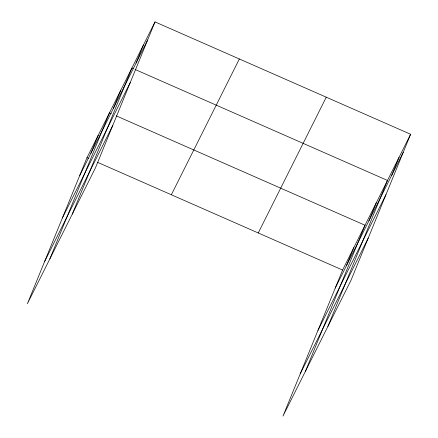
<?xml version="1.0" encoding="UTF-8"?>
<svg xmlns="http://www.w3.org/2000/svg" width="438" height="438" viewBox="0 0 438 438"><rect width="100%" height="100%" fill="white"/><g stroke="black" fill="none" stroke-linecap="round" stroke-linejoin="round"><path stroke-width="0.66" d="M155.019 21.9L87.003 157.68L27.397 303.731L95.413 167.951L155.019 21.9L410.603 134.269L350.997 280.32L282.981 416.1L342.587 270.049L410.603 134.269M90.852 153.344L98.227 135.276M49.844 258.924L109.445 112.873L111.307 113.694M113.3 108.536L120.669 90.469M72.292 214.116L131.893 68.065L133.13 68.613M136.081 63.045L143.456 44.983M346.436 265.707L353.805 247.645M305.428 371.293L365.029 225.241L116.267 115.873M368.884 220.9L376.253 202.838M327.87 326.485L387.477 180.434L134.992 69.428M391.665 175.414L399.04 157.351M79.628 175.748L147.644 39.962M62.393 217.982L130.409 82.202M44.638 261.497L112.648 125.717M171.346 194.762L239.362 58.982M258.245 232.967L326.261 97.187M335.212 288.111L403.228 152.331M317.977 330.351L385.993 194.565M300.216 373.866L368.232 238.08M87.003 157.68L88.865 158.501M97.543 162.317L342.587 270.049"/></g></svg>
